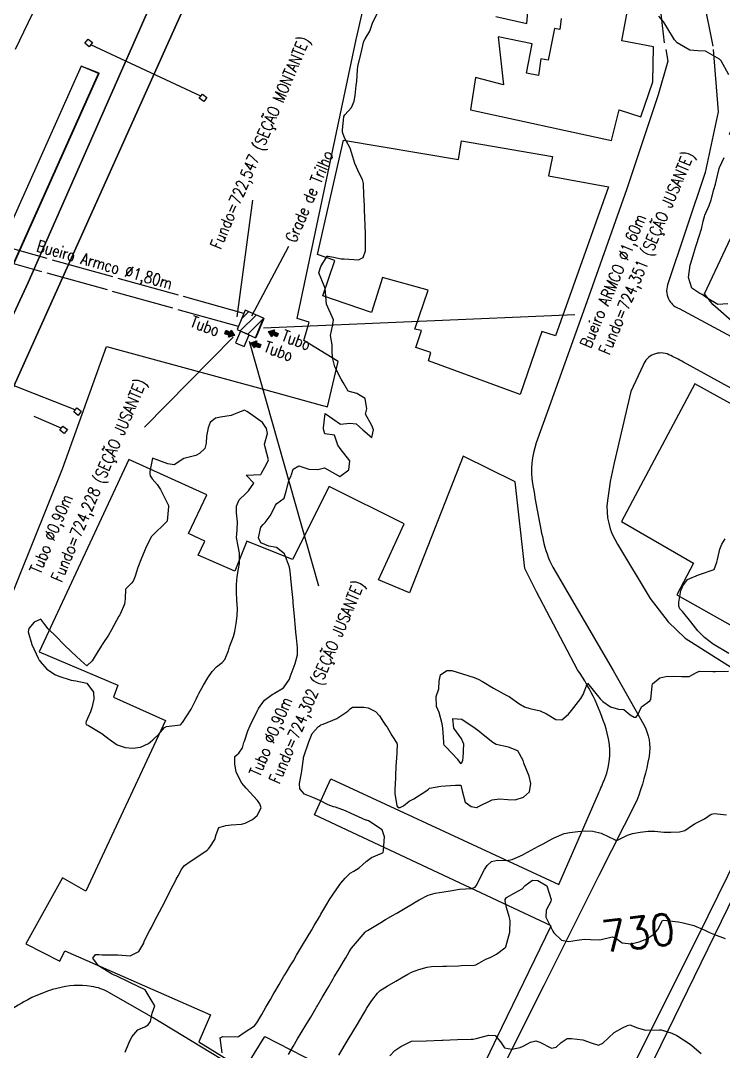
# Model space of a CAD drawing. Header units: metres. Extents: x 318500 to 325275, y 7408834 to 7428799.
# Drawn here: x 323346.1 to 323436, y 7418871.9 to 7419003.7 of the extents above; entities that cross this region are included whole.
import ezdxf
from ezdxf.enums import TextEntityAlignment as Align

# ---------------------------------------------------------------- set-up
doc = ezdxf.new("R2010")
doc.units = ezdxf.units.M
doc.header["$MEASUREMENT"] = 0
doc.linetypes.add('CONTINUO', pattern=[0])
doc.linetypes.add('TRACEJADO', pattern=[8.7, 8, -0.7])
doc.layers.get('0').update_dxf_attribs({"color": 45})
for name, color, linetype in [('BUEIRO', 151, 'Continuous'), ('CAIXA', 45, 'Continuous'), ('Cotas', 45, 'Continuous'), ('Curvas de Nivel 1m', 11, 'Continuous'), ('Curvas de Nivel 5m', 15, 'Continuous'), ('Divisas', 45, 'Continuous'), ('Edificações', 30, 'Continuous'), ('Linha Férrea', 20, 'Continuous'), ('PLATAFORMA', 45, 'Continuous'), ('Pórticos', 45, 'Continuous'), ('TEXTO', 45, 'Continuous'), ('Vias Primárias', 230, 'Continuous'), ('Vias Secundárias', 230, 'Continuous')]:
    doc.layers.add(name, color=color, linetype=linetype)
doc.styles.add('ROMANS', font='romans', dxfattribs={"height": 0.2})
doc.styles.add('Style-STANDARD', font='STANDARD.shx')

# ---------------------------------------------------------------- blocks, each defined once
blk = doc.blocks.new('E025F2A4187146CF12CE70')
at = {"color": 1, "linetype": 'CONTINUO', "flags": 128}
for points in [[(-0.14, 0.71), (-0.59, 0.5)], [(-0.57, 0.39), (-0.01, 0.66)], [(-0.27, 0.76), (-0.54, 0.63)], [(-0.41, 0.8), (-0.49, 0.76)], [(-0.44, 0.34), (0.3, 0.7)], [(-0.31, 0.3), (0.36, 0.61)], [(-0.17, 0.25), (0.42, 0.53)], [(-0.09, 0.07), (0.53, 0.36)], [(-0.05, 0.2), (0.47, 0.44)], [(0, 0), (0.58, 0.28)], [(0.25, 0.78), (0.14, 0.73)]]:
    blk.add_lwpolyline(points, dxfattribs=at)
blk = doc.blocks.new('CDF78DA643054D2712D0EC')
at = {"layer": 'TEXTO'}
blk.add_hatch(color=1, dxfattribs=at).paths.add_polyline_path([(0.15, 0.42), (0.72, 0.21), (0.81, 0.46), (1.26, -0.21), (0.49, -0.45), (0.57, -0.2), (0, 0)])
at = {"layer": 'TEXTO', "color": 2, "linetype": 'CONTINUO'}
blk.add_polyline3d([(0.15, 0.42, 0), (0.72, 0.21, 0), (0.81, 0.46, 0), (1.26, -0.21, 0), (0.49, -0.45, 0), (0.57, -0.2, 0), (0, 0, 0)], close=True, dxfattribs=at)
blk = doc.blocks.new('54B5F895D3F945B312CE70')
at = {"color": 1, "linetype": 'CONTINUO', "flags": 128}
for points in [[(0, 0), (-0.59, -0.27)], [(0.09, -0.07), (-0.53, -0.36)], [(0.05, -0.2), (-0.47, -0.44)], [(0.17, -0.25), (-0.42, -0.53)], [(0.31, -0.3), (-0.36, -0.61)], [(0.44, -0.35), (-0.31, -0.69)], [(-0.25, -0.78), (-0.15, -0.73)], [(0.57, -0.4), (0, -0.66)], [(0.14, -0.71), (0.58, -0.5)], [(0.27, -0.76), (0.54, -0.63)], [(0.4, -0.81), (0.49, -0.77)]]:
    blk.add_lwpolyline(points, dxfattribs=at)
blk = doc.blocks.new('1DF4F9EF4C43430812D0EC')
at = {"layer": 'TEXTO'}
blk.add_hatch(color=1, dxfattribs=at).paths.add_polyline_path([(-0.15, -0.42), (-0.72, -0.21), (-0.81, -0.45), (-1.26, 0.22), (-0.48, 0.45), (-0.57, 0.21), (0, 0)])
at = {"layer": 'TEXTO', "color": 2, "linetype": 'CONTINUO'}
blk.add_polyline3d([(-0.15, -0.42, 0), (-0.72, -0.21, 0), (-0.81, -0.45, 0), (-1.26, 0.22, 0), (-0.48, 0.45, 0), (-0.57, 0.21, 0), (0, 0, 0)], close=True, dxfattribs=at)
blk = doc.blocks.new('4AAD584C6C404BBD12CE70')
at = {"color": 1, "linetype": 'CONTINUO', "flags": 128}
for points in [[(0, 0), (-0.59, -0.27)], [(0.09, -0.07), (-0.53, -0.36)], [(0.05, -0.2), (-0.47, -0.44)], [(0.17, -0.25), (-0.42, -0.53)], [(0.31, -0.3), (-0.36, -0.61)], [(0.44, -0.35), (-0.31, -0.69)], [(-0.25, -0.78), (-0.15, -0.73)], [(0.57, -0.4), (0, -0.66)], [(0.14, -0.71), (0.58, -0.5)], [(0.27, -0.76), (0.54, -0.63)], [(0.4, -0.81), (0.49, -0.77)]]:
    blk.add_lwpolyline(points, dxfattribs=at)
blk = doc.blocks.new('E46457C690E44AD512D0EC')
at = {"layer": 'TEXTO'}
blk.add_hatch(color=1, dxfattribs=at).paths.add_polyline_path([(-0.15, -0.42), (-0.72, -0.21), (-0.81, -0.45), (-1.26, 0.22), (-0.48, 0.45), (-0.57, 0.21), (0, 0)])
at = {"layer": 'TEXTO', "color": 2, "linetype": 'CONTINUO'}
blk.add_polyline3d([(-0.15, -0.42, 0), (-0.72, -0.21, 0), (-0.81, -0.45, 0), (-1.26, 0.22, 0), (-0.48, 0.45, 0), (-0.57, 0.21, 0), (0, 0, 0)], close=True, dxfattribs=at)
blk = doc.blocks.new('3031B7071CB94F0D12CFB4')
at = {"color": 1, "linetype": 'CONTINUO', "flags": 128}
for points in [[(-0.75, 2.07), (0.06, 2.89)], [(-0.97, 0.44), (1.04, 2.46)], [(0, 0), (2, 2)]]:
    blk.add_lwpolyline(points, dxfattribs=at)

msp = doc.modelspace()

# ---------------------------------------------------------------- linework, layer by layer
at = {"layer": 'BUEIRO', "linetype": 'CONTINUO'}
msp.add_polyline3d([(323377.2, 7418965.63, 726.31), (323377.22, 7418965.59, 722.8), (323376.2, 7418963.15, 723.01), (323376.16, 7418963.15, 726.3)], dxfattribs=at)
msp.add_polyline3d([(323374.24, 7418963.98, 725.03), (323373.61, 7418962.51, 725.39), (323374.71, 7418962.04, 725.39), (323375.34, 7418963.51, 725.03)], close=True, dxfattribs=at)
at = {"layer": 'CAIXA', "linetype": 'TRACEJADO', "flags": 128}
for points in [[(323374.68, 7418966.25), (323320.87, 7418981.28)], [(323373.98, 7418964.57), (323320.38, 7418979.55)]]:
    msp.add_lwpolyline(points, dxfattribs=at)
at = {"layer": 'CAIXA', "linetype": 'CONTINUO'}
msp.add_polyline3d([(323377.2, 7418965.63, 726.31), (323374.85, 7418966.66, 726.31), (323373.82, 7418964.21, 726.3), (323376.16, 7418963.15, 726.3)], close=True, dxfattribs=at)
at = {"layer": 'Curvas de Nivel 1m', "flags": 128}
for points, elevation in [([(323359.52, 7418871.77), (323359.98, 7418872.94), (323360.34, 7418873.76), (323361.1, 7418874.65), (323362.01, 7418875.05), (323362.46, 7418875.28), (323362.76, 7418875.73), (323362.97, 7418876.79), (323363.31, 7418877.72), (323362.81, 7418878.48), (323362.07, 7418879.74), (323360.08, 7418880.69), (323358.35, 7418881.54), (323358.1, 7418881.65), (323357.74, 7418881.8), (323356.11, 7418882.82), (323355.37, 7418883.83), (323355.69, 7418884.26), (323356.13, 7418884.3), (323356.58, 7418884.25), (323358.13, 7418884.23), (323358.58, 7418884.22), (323360.13, 7418884.09), (323361.24, 7418884.65), (323361.88, 7418885.74), (323361.95, 7418885.94), (323362.16, 7418886.4), (323362.62, 7418887.29), (323362.85, 7418887.73), (323363.31, 7418888.61), (323363.88, 7418889.72), (323364.22, 7418890.38), (323364.9, 7418891.7), (323365.36, 7418892.58), (323365.92, 7418893.69), (323366.04, 7418893.91), (323366.27, 7418894.35), (323366.73, 7418895.23), (323367.09, 7418895.67), (323367.8, 7418896.16), (323368.3, 7418896.48), (323369.98, 7418897.63), (323370.15, 7418897.79), (323370.32, 7418898.02), (323370.95, 7418899), (323371.13, 7418899.62), (323371.47, 7418900.5), (323372.36, 7418900.79), (323373.07, 7418900.88), (323374.36, 7418900.96), (323374.86, 7418901.07), (323375.79, 7418901.56), (323376.38, 7418902.05), (323376.89, 7418903.04), (323376.71, 7418903.55), (323376.4, 7418903.97), (323374.98, 7418905.57), (323374.43, 7418906.2), (323373.7, 7418907.59), (323373.53, 7418908.66), (323373.5, 7418909.59), (323374.02, 7418910.04), (323374.49, 7418910.7), (323374.69, 7418911.38), (323374.75, 7418911.58), (323375.19, 7418912.9), (323375.49, 7418913.57), (323376.39, 7418915.39), (323376.46, 7418915.55), (323376.49, 7418915.61), (323376.55, 7418915.73), (323377.3, 7418916.81), (323378.29, 7418917.53), (323378.48, 7418917.63), (323378.58, 7418917.68), (323379.72, 7418918.39), (323380.5, 7418919.5), (323380.61, 7418919.77), (323381.25, 7418921.49), (323381.51, 7418922.62), (323381.52, 7418923.49), (323381.4, 7418924.77), (323381.33, 7418925.49), (323381.28, 7418926.07), (323381.14, 7418927.49), (323380.97, 7418929.26), (323380.96, 7418929.5), (323380.77, 7418931.5), (323380.6, 7418933.31), (323380.56, 7418933.5), (323380.5, 7418933.8), (323379.87, 7418935.51), (323378.83, 7418936.34), (323377.87, 7418936.5), (323376.84, 7418936.92), (323376.53, 7418937.55), (323376.86, 7418938.93), (323377.13, 7418939.28), (323377.39, 7418939.54), (323378.04, 7418940.38), (323378.63, 7418941.53), (323378.72, 7418941.72), (323378.91, 7418941.95), (323379.81, 7418942.63), (323380.1, 7418943.51), (323380.47, 7418945.03), (323380.72, 7418945.5), (323380.78, 7418945.67), (323380.96, 7418946.35), (323381.71, 7418946.75), (323382.96, 7418946.36), (323384.11, 7418946.31), (323384.97, 7418946.5), (323386.95, 7418945.42), (323388.09, 7418946.27), (323388.21, 7418947.4), (323387, 7418949), (323386.68, 7418949.43), (323386.27, 7418950.68), (323385.02, 7418950.85), (323384.84, 7418951.45), (323384.85, 7418951.63), (323385.06, 7418953.45), (323387.04, 7418952.09), (323388.21, 7418952.24), (323389.04, 7418952.14), (323389.87, 7418951.38), (323391.02, 7418950.37), (323391.23, 7418951.37), (323391.04, 7418951.93), (323390.23, 7418953.38), (323390.39, 7418954.06), (323390.17, 7418955.38), (323389.1, 7418956), (323388.02, 7418956.32), (323387.36, 7418957.42), (323387.12, 7418957.84), (323386.31, 7418959.43), (323386, 7418960.6), (323385.97, 7418961.44), (323385.97, 7418962.23), (323385.75, 7418963.44), (323386.01, 7418964.64), (323386.14, 7418965.44), (323385.25, 7418967.45), (323385.07, 7418969.45), (323384.96, 7418969.77), (323384.24, 7418971.46), (323384.52, 7418972.26), (323385.22, 7418973.45), (323385.33, 7418973.56), (323385.46, 7418973.58), (323386.15, 7418973.44), (323387.13, 7418973.23), (323387.33, 7418973.25), (323387.5, 7418973.24), (323389.33, 7418973.09), (323389.94, 7418973.39), (323390.21, 7418974.26), (323390.22, 7418975.39), (323390.21, 7418976.55), (323390.18, 7418977.39), (323390.14, 7418978.65), (323390.11, 7418979.39), (323390.08, 7418980.06), (323390.03, 7418981.39), (323389.98, 7418982.87), (323389.85, 7418983.39), (323389.47, 7418984.1), (323388.85, 7418985.41), (323388.62, 7418986.28), (323388.26, 7418987.41), (323387.53, 7418988.71), (323387.29, 7418989.42), (323387.28, 7418989.69), (323387.46, 7418991.42), (323387.57, 7418991.66), (323388.42, 7418992.58), (323388.76, 7418993.41), (323388.9, 7418994.11), (323389.05, 7418995.41), (323389.1, 7418995.94), (323389.19, 7418997.4), (323389.23, 7418997.82), (323389.64, 7418999.4), (323389.64, 7418999.43), (323389.67, 7418999.58), (323390.01, 7419001.08), (323390.18, 7419001.39), (323390.76, 7419002.34), (323391.13, 7419003.38), (323391.74, 7419004.68)], 727), ([(323436.66, 7418996.77), (323435.67, 7418998.56), (323435.58, 7418998.69), (323435.47, 7418998.78), (323433.68, 7418999.78), (323432.69, 7418999.82), (323431.69, 7418999.93), (323430.07, 7419000.86), (323429.71, 7419001.26), (323428.74, 7419002.87), (323428.36, 7419003.5), (323427.74, 7419004.28)], 728), ([(323436.55, 7418967.48), (323435.26, 7418967.41), (323433.88, 7418968.19), (323433.28, 7418968.67), (323432.95, 7418968.81), (323431.93, 7418969.47), (323431.5, 7418970.84), (323431.72, 7418972.44), (323431.84, 7418972.83), (323432.21, 7418973.97), (323432.46, 7418974.82), (323432.97, 7418976.41), (323433.1, 7418976.81), (323433.16, 7418977.04), (323433.4, 7418978.05), (323433.56, 7418978.65), (323433.62, 7418978.81), (323434.16, 7418980.07), (323434.42, 7418980.8), (323434.76, 7418982.1), (323434.96, 7418982.79), (323435.07, 7418983.18), (323435.45, 7418984.78), (323435.49, 7418984.9), (323436.07, 7418986.21)], 728), ([(323436.66, 7418922.75), (323434.68, 7418923.95), (323433.55, 7418924.8), (323432.7, 7418925.66), (323431.8, 7418926.82), (323430.73, 7418928.12), (323430.4, 7418928.5), (323430.27, 7418928.84), (323430.28, 7418929.3), (323430.55, 7418930.83), (323430.6, 7418931), (323430.78, 7418931.44), (323431.4, 7418932.22), (323432.8, 7418932.81), (323434.81, 7418933.49), (323435.15, 7418934.44), (323435.22, 7418934.78), (323435.51, 7418936.11), (323435.78, 7418936.77), (323436.19, 7418937.44)], 728), ([(323371.88, 7418871.69), (323371.65, 7418873.61), (323372, 7418873.8), (323373.82, 7418873.77), (323374, 7418873.81), (323374.73, 7418874.29), (323376.02, 7418875.17), (323376.33, 7418875.55), (323376.96, 7418876.62), (323377.49, 7418877.53), (323377.7, 7418877.88), (323378.06, 7418878.52), (323378.44, 7418879.15), (323378.65, 7418879.51), (323379.17, 7418880.43), (323379.79, 7418881.5), (323379.91, 7418881.7), (323380.11, 7418882.02), (323380.68, 7418882.94), (323381, 7418883.49), (323381.42, 7418884.2), (323382.16, 7418885.47), (323383.35, 7418887.45), (323383.66, 7418887.97), (323384.2, 7418888.88), (323384.41, 7418889.23), (323384.53, 7418889.44), (323385.16, 7418890.49), (323385.72, 7418891.43), (323385.92, 7418891.75), (323386.25, 7418892.27), (323387.06, 7418893.41), (323387.61, 7418894.06), (323388.28, 7418894.66), (323388.72, 7418894.95), (323389.41, 7418895.38), (323389.9, 7418895.77), (323390.3, 7418896.18), (323390.97, 7418896.7), (323392.32, 7418897.25), (323392.38, 7418897.27), (323392.5, 7418897.34), (323392.54, 7418897.56), (323392.67, 7418899.34), (323392.35, 7418900.21), (323390.6, 7418901.37), (323390.37, 7418901.44), (323390.27, 7418901.47), (323388.38, 7418902.29), (323387.65, 7418902.66), (323386.39, 7418903.1), (323386.13, 7418903.17), (323385.47, 7418903.43), (323384.4, 7418903.96), (323383.51, 7418904.35), (323382.41, 7418904.78), (323381.82, 7418905.48), (323381.78, 7418906.13), (323382.03, 7418907.48), (323382.29, 7418909.29), (323382.31, 7418909.47), (323382.35, 7418909.6), (323382.48, 7418909.98), (323382.85, 7418911.11), (323382.96, 7418911.47), (323383.42, 7418912.55), (323384.2, 7418913.45), (323384.41, 7418913.57), (323384.53, 7418913.63), (323384.83, 7418913.75), (323386.54, 7418914.47), (323387.97, 7418915.4), (323388.26, 7418915.69), (323388.56, 7418915.89), (323390.02, 7418915.92), (323390.56, 7418915.83), (323391.49, 7418915.36), (323392.02, 7418914.82), (323392.54, 7418913.97), (323392.8, 7418913.6), (323392.98, 7418913.33), (323393.57, 7418912.27), (323394.21, 7418911.31), (323394.28, 7418911.1), (323394.18, 7418909.31), (323394.16, 7418909), (323394.05, 7418907.32), (323394.04, 7418906.92), (323393.98, 7418905.32), (323393.98, 7418904.88), (323394.22, 7418903.31), (323394.4, 7418903.08), (323394.64, 7418903.07), (323395.06, 7418903.3), (323395.82, 7418903.89), (323396.41, 7418904.17), (323398.08, 7418905.27), (323398.26, 7418905.42), (323398.42, 7418905.53), (323399.86, 7418905.81), (323400.43, 7418905.83), (323401.73, 7418905.92), (323402.43, 7418905.95), (323402.59, 7418905.21), (323402.96, 7418903.75), (323403.75, 7418903.19), (323404.4, 7418903.08), (323404.48, 7418903.09), (323404.6, 7418903.18), (323406.41, 7418904.07), (323407.37, 7418904.18), (323408.41, 7418904.09), (323409.36, 7418904.07), (323410.41, 7418904.38), (323411.17, 7418905.09), (323411.37, 7418906.16), (323411.13, 7418907.09), (323410.47, 7418908.76), (323410.36, 7418909.1), (323409.7, 7418910.32), (323408.5, 7418910.78), (323406.94, 7418911.15), (323406.5, 7418911.37), (323405.49, 7418912.19), (323404.53, 7418912.97), (323404.25, 7418913.18), (323402.55, 7418914.34), (323401.36, 7418914.41), (323401.46, 7418913.22), (323402.51, 7418911.83), (323402.76, 7418911.21), (323402.65, 7418909.38), (323402.63, 7418909.21), (323402.62, 7418909.07), (323402.47, 7418908.67), (323402.04, 7418909.21), (323400.5, 7418910.82), (323400.3, 7418911.04), (323400.25, 7418911.23), (323400.25, 7418911.49), (323400.1, 7418913.24), (323400.01, 7418913.76), (323399.66, 7418915.24), (323399.29, 7418915.98), (323399.26, 7418917.25), (323399.58, 7418918.26), (323399.64, 7418919.24), (323399.83, 7418920.03), (323400.63, 7418920.61), (323401.26, 7418920.59), (323402.62, 7418920.16), (323404.13, 7418919.68), (323404.61, 7418919.48), (323405.16, 7418919.17), (323406.6, 7418918.32), (323408.31, 7418917.41), (323408.58, 7418917.26), (323408.78, 7418917.13), (323409.84, 7418916.38), (323410.57, 7418915.97), (323411.21, 7418915.74), (323412.56, 7418915.42), (323413.35, 7418915.06), (323414.55, 7418914.33), (323415.32, 7418914.27), (323416.18, 7418915.03), (323416.56, 7418915.5), (323417.76, 7418917), (323418.06, 7418917.53), (323418.61, 7418918.99), (323420.21, 7418916.97), (323420.58, 7418916.62), (323421.56, 7418915.94), (323422.57, 7418915.66), (323423.23, 7418915.6), (323424.06, 7418914.92), (323424.56, 7418914.64), (323424.84, 7418914.62), (323425.04, 7418914.91), (323425.5, 7418915.97), (323426.58, 7418916.71), (323426.69, 7418916.89), (323426.85, 7418918.64), (323426.93, 7418918.89), (323427.84, 7418919.65), (323428.62, 7418919.81), (323429.59, 7418919.88), (323430.63, 7418919.84), (323431.6, 7418919.84), (323432.63, 7418920.37), (323432.94, 7418920.5), (323434.64, 7418920.47), (323434.95, 7418920.46), (323436.64, 7418920.51)], 728), ([(323380.37, 7418871.49), (323380.97, 7418872.5), (323381.55, 7418873.48), (323382.01, 7418874.25), (323382.73, 7418875.46), (323383.22, 7418876.27), (323383.92, 7418877.44), (323383.97, 7418877.53), (323384.05, 7418877.67), (323384.7, 7418878.8), (323385.08, 7418879.43), (323385.46, 7418880.06), (323386.1, 7418881.18), (323386.23, 7418881.42), (323386.93, 7418882.59), (323387.42, 7418883.4), (323387.69, 7418883.85), (323388.15, 7418884.61), (323388.45, 7418885.09), (323388.67, 7418885.38), (323390.18, 7418887.15), (323390.29, 7418887.25), (323390.47, 7418887.36), (323391.54, 7418887.99), (323392.2, 7418888.38), (323392.8, 7418888.74), (323393.78, 7418889.32), (323394.05, 7418889.48), (323394.21, 7418889.57), (323395.3, 7418890.22), (323396.23, 7418890.77), (323396.56, 7418890.96), (323397.09, 7418891.28), (323398.25, 7418891.87), (323399.13, 7418892.13), (323400.25, 7418892.3), (323401.03, 7418892.44), (323402.25, 7418892.62), (323403.79, 7418892.72), (323404.26, 7418892.88), (323404.47, 7418893.18), (323405.04, 7418894.41), (323405.44, 7418895.16), (323405.77, 7418895.68), (323406.31, 7418896.17), (323407.11, 7418896.34), (323408.31, 7418896.3), (323408.99, 7418896.44), (323410.32, 7418897.04), (323410.36, 7418897.05), (323410.45, 7418897.1), (323412.33, 7418898.12), (323412.95, 7418898.45), (323414.08, 7418899.05), (323414.25, 7418899.14), (323414.34, 7418899.19), (323415.64, 7418899.75), (323416.35, 7418899.87), (323417.37, 7418899.99), (323418.36, 7418900.09), (323419.3, 7418900.04), (323420.35, 7418899.78), (323422.12, 7418898.94), (323422.27, 7418898.87), (323422.34, 7418898.87), (323422.52, 7418898.94), (323423.72, 7418899.55), (323424.35, 7418899.74), (323425.33, 7418899.93), (323426.36, 7418900.07), (323427.2, 7418900.03), (323428.36, 7418899.94), (323429.27, 7418899.94), (323430.36, 7418899.97), (323431.03, 7418900.15), (323432.03, 7418900.81), (323432.23, 7418900.95), (323432.37, 7418901.02), (323433.56, 7418901.62), (323434.39, 7418902.21), (323434.84, 7418902.33), (323436.39, 7418902.15)], 729), ([(323393.35, 7418871.32), (323393.98, 7418872.02), (323394.76, 7418872.53), (323396, 7418873.16), (323396.09, 7418873.19), (323398, 7418873.26), (323400, 7418873.33), (323400.1, 7418873.33), (323402, 7418873.39), (323403.73, 7418873.46), (323404, 7418873.47), (323404.37, 7418873.54), (323406.01, 7418873.98), (323406.78, 7418873.91), (323407.46, 7418873.13), (323407.99, 7418872.34), (323408.92, 7418872.18), (323409.99, 7418872.4), (323410.47, 7418872.62), (323411.3, 7418873.08), (323412, 7418873.24), (323412.52, 7418873.06), (323413.99, 7418872.31), (323414.61, 7418872.43), (323415.22, 7418873.03), (323416.01, 7418873.55), (323416.54, 7418873.55), (323418, 7418873.35), (323419.09, 7418872.98), (323420, 7418872.7), (323420.57, 7418872.96), (323422.01, 7418874.29), (323423.07, 7418874.92), (323423.72, 7418875.22), (323424.03, 7418875.28), (323425, 7418874.9), (323426.02, 7418874.61), (323427.81, 7418874.66), (323428.02, 7418874.64), (323429.37, 7418874.2), (323430.01, 7418873.91), (323431.74, 7418872.81), (323432, 7418872.62), (323433.14, 7418871.63)], 731)]:
    msp.add_lwpolyline(points, dxfattribs=dict(at, elevation=elevation))
at = {"layer": 'Curvas de Nivel 1m', "elevation": 726, "flags": 128}
msp.add_lwpolyline([(323375.28, 7418953.58), (323375.06, 7418953.72), (323374.77, 7418953.87), (323373.99, 7418953.6), (323373.34, 7418953.32), (323373.05, 7418953.2), (323371.7, 7418952.97), (323371.05, 7418952.86), (323370.38, 7418952.3), (323370.12, 7418951.64), (323369.91, 7418950.54), (323369.86, 7418949.65), (323369.67, 7418948.98), (323368.99, 7418948.35), (323368.54, 7418948.11), (323366.98, 7418947.69), (323365.76, 7418946.91), (323364.97, 7418947.03), (323362.98, 7418947.74), (323362.67, 7418946.03), (323362.65, 7418945.74), (323362.69, 7418945.49), (323362.94, 7418945.11), (323363.6, 7418944.39), (323364.01, 7418943.72), (323364.9, 7418941.96), (323365.02, 7418941.71), (323365.06, 7418941.55), (323364.87, 7418939.71), (323362.85, 7418937.74), (323362.19, 7418936.39), (323361.93, 7418935.75), (323361.61, 7418934.95), (323361.11, 7418933.77), (323360.78, 7418932.66), (323360.54, 7418932.01), (323360.3, 7418931.77), (323359.56, 7418930.98), (323359.51, 7418929.78), (323359.43, 7418929.08), (323358.85, 7418927.79), (323358.8, 7418927.7), (323358.71, 7418927.54), (323357.76, 7418925.8), (323357.36, 7418925.13), (323356.66, 7418924.03), (323356.58, 7418923.9), (323356.53, 7418923.82), (323355.79, 7418922.68), (323355.28, 7418921.84), (323354.62, 7418921.18), (323353.83, 7418921.86), (323352.65, 7418922.97), (323351.72, 7418923.88), (323350.68, 7418924.96), (323349.65, 7418925.92), (323349.25, 7418926.48), (323348.7, 7418927.15), (323347.87, 7418926.77), (323347.17, 7418925.95), (323347.1, 7418925.53), (323347.56, 7418923.94), (323348.39, 7418922.18), (323348.51, 7418921.93), (323348.56, 7418921.86), (323348.63, 7418921.76), (323349.48, 7418920.77), (323350.61, 7418920.04), (323350.71, 7418920), (323351.03, 7418919.89), (323352.6, 7418919.34), (323353.18, 7418919.28), (323354.6, 7418918.99), (323355.46, 7418917.84), (323355.48, 7418916.92), (323355.25, 7418915.83), (323355.08, 7418915.29), (323354.53, 7418914.08), (323354.47, 7418913.84), (323354.53, 7418913.71), (323354.8, 7418913.56), (323356.51, 7418912.52), (323357.46, 7418911.81), (323358.49, 7418911.1), (323359.5, 7418910.76), (323360.48, 7418910.68), (323361.45, 7418910.79), (323362.49, 7418911.26), (323362.75, 7418911.48), (323363.02, 7418911.73), (323363.79, 7418912.45), (323364.52, 7418913.3), (323364.78, 7418913.45), (323366.53, 7418913.64), (323366.57, 7418913.65), (323366.62, 7418913.69), (323366.81, 7418913.96), (323367.92, 7418915.67), (323368.15, 7418916.07), (323368.57, 7418916.93), (323368.81, 7418917.42), (323368.93, 7418917.65), (323369.51, 7418918.73), (323370.05, 7418919.64), (323370.62, 7418920.45), (323371.19, 7418921.06), (323371.89, 7418921.62), (323372.23, 7418922.02), (323372.65, 7418923.03), (323372.79, 7418923.47), (323372.85, 7418923.61), (323373.34, 7418924.94), (323373.52, 7418925.6), (323373.69, 7418926.59), (323373.82, 7418927.59), (323373.84, 7418928.48), (323373.77, 7418929.59), (323373.74, 7418930.61), (323373.72, 7418931.6), (323373.81, 7418932.62), (323374.01, 7418933.59), (323374.1, 7418934.29), (323374.11, 7418935.59), (323373.94, 7418936.49), (323373.74, 7418937.6), (323373.81, 7418938.55), (323373.88, 7418939.59), (323373.75, 7418940.74), (323373.75, 7418941.6), (323374.07, 7418942.44), (323374.92, 7418943.23), (323375.11, 7418943.39), (323375.28, 7418943.57), (323375.95, 7418944.57), (323374.95, 7418945.58), (323376.84, 7418945.66), (323376.95, 7418945.82), (323377.55, 7418946.97), (323377.84, 7418947.54), (323377.41, 7418949.14), (323377.31, 7418949.55), (323377.68, 7418950.89), (323377.57, 7418951.54), (323377.04, 7418952.29)], close=True, dxfattribs=at)
at = {"layer": 'Curvas de Nivel 5m', "elevation": 730, "flags": 128}
msp.add_lwpolyline([(323386.81, 7418871.41), (323388, 7418873.39), (323389.18, 7418875.37), (323389.5, 7418875.9), (323390.04, 7418876.8), (323390.25, 7418877.15), (323390.37, 7418877.36), (323391.04, 7418878.38), (323391.77, 7418879.34), (323391.91, 7418879.51), (323392.08, 7418879.66), (323392.98, 7418880.22), (323394.1, 7418880.88), (323394.82, 7418881.3), (323395.62, 7418881.77), (323396.11, 7418882.01), (323397.04, 7418882.35), (323398.12, 7418882.66), (323398.64, 7418882.73), (323400.12, 7418882.78), (323400.56, 7418882.79), (323402.12, 7418882.85), (323402.47, 7418882.86), (323404.13, 7418882.92), (323404.33, 7418882.97), (323404.7, 7418883.17), (323405.62, 7418883.67), (323406.14, 7418883.91), (323406.95, 7418884.34), (323408.03, 7418885.13), (323408.1, 7418885.19), (323408.16, 7418885.28), (323408.69, 7418887.12), (323408.7, 7418888.62), (323408.6, 7418889.12), (323408.23, 7418890.29), (323408.06, 7418891.13), (323408.08, 7418891.3), (323408.24, 7418891.58), (323409.32, 7418892.18), (323410.26, 7418892.67), (323410.62, 7418893.09), (323411.58, 7418893.77), (323412.27, 7418893.76), (323413.41, 7418893.06), (323413.96, 7418891.33), (323413.9, 7418891.05), (323413.34, 7418889.95), (323413.28, 7418889.06), (323414.18, 7418887.25), (323414.32, 7418887.05), (323415.26, 7418886.12), (323416.17, 7418885.95), (323417.29, 7418886.12), (323418.17, 7418886.23), (323418.97, 7418886.18), (323420.17, 7418886.16), (323421.75, 7418886.52), (323422.17, 7418886.39), (323423.03, 7418885.78), (323424.17, 7418885.64), (323425.19, 7418885.88), (323426.17, 7418886.3), (323427.09, 7418886.88), (323427.59, 7418887.47), (323428.21, 7418888.62), (323428.37, 7418888.69), (323430.2, 7418888.46), (323430.67, 7418888.36), (323432.2, 7418887.97), (323433.59, 7418887.39), (323434.18, 7418887.1), (323435.03, 7418886.77), (323435.87, 7418886.45), (323436.18, 7418886.31)], dxfattribs=at)
at = {"layer": 'Divisas'}
for points in [[(323389.03, 7419001.28), (323396.35, 7419033.22), (323398.48, 7419033.35), (323399.67, 7419046.27), (323405.74, 7419062.83), (323406.4, 7419064.46), (323407.92, 7419063.85)], [(323330.81, 7418891.84), (323338.29, 7418913.59), (323351.48, 7418946.38), (323357.12, 7418962.04), (323377.47, 7418956.48), (323384.26, 7418954.62), (323385.36, 7418954.32), (323386.74, 7418960.1), (323382.32, 7418962.81), (323383.03, 7418965.13), (323381.49, 7418965.6), (323389.03, 7419001.28)]]:
    msp.add_lwpolyline(points, dxfattribs=at)
at = {"layer": 'Edificações'}
for points in [[(323452.29, 7418957), (323437.72, 7418964.68), (323434.64, 7418967.4), (323433.58, 7418968.76), (323441.98, 7418986.72), (323436.77, 7418989.2), (323440.15, 7418997.32), (323438.78, 7418997.91), (323438.13, 7419007.69), (323436.89, 7419007.99), (323436.3, 7419011.54), (323438.78, 7419016.28), (323458.6, 7419006.59), (323457.74, 7419004.5), (323467.78, 7418999.67), (323464.62, 7418993.11), (323455.33, 7418997.7), (323449.05, 7418983.04), (323461.04, 7418976.77)], [(323414.53, 7418963.38), (323412.77, 7418963.93), (323409.98, 7418955.88), (323398.26, 7418960.21), (323398.59, 7418961.28), (323396.65, 7418961.9), (323397.38, 7418964.06), (323396.54, 7418964.25), (323398.22, 7418969.23), (323392.39, 7418970.85), (323390.99, 7418966.38), (323384.79, 7418968.51), (323386.29, 7418973.01), (323384.09, 7418973.81), (323387.39, 7418988.4), (323402.13, 7418985.93), (323402.5, 7418988.33), (323414.12, 7418986.34), (323413.61, 7418983.87), (323421.29, 7418982.46)], [(323432.31, 7418957.24), (323422.97, 7418939.67), (323432.17, 7418934.31), (323430.03, 7418930.28), (323453.48, 7418917.04), (323454.95, 7418919.67), (323463.82, 7418914.97), (323464.98, 7418917.1), (323481.21, 7418908.47), (323483.09, 7418911.94), (323489.11, 7418908.64), (323490.26, 7418910.75), (323490.95, 7418910.36), (323497.37, 7418921.99), (323484.32, 7418929.05), (323474.76, 7418934.15), (323465.58, 7418939.19), (323459.55, 7418942.19)], [(323470.77, 7418896.73), (323445.98, 7418909.57), (323421.13, 7418858.62), (323421.76, 7418854.36), (323449.57, 7418836.95), (323472.8, 7418858.68), (323460.08, 7418864.63), (323463.02, 7418870.89), (323458.99, 7418873.04)]]:
    msp.add_lwpolyline(points, close=True, dxfattribs=at)
for points in [[(323415.22, 7419003.99), (323415.07, 7419002.56), (323414.39, 7419002.71), (323413.59, 7418998.66), (323412.65, 7418998.81), (323412.34, 7418996.66), (323410.79, 7418996.96), (323411.55, 7419000.74), (323407.2, 7419001.64), (323407.88, 7418995.48), (323404.29, 7418996.42), (323403.65, 7418992.31), (323421.68, 7418988.38), (323422.67, 7418992.31), (323425.43, 7418991.4), (323426.94, 7418995.86), (323427.04, 7419000.35), (323423.01, 7419001.11), (323423.96, 7419006.39)], [(323406.9, 7419004.22), (323410.83, 7419003.35), (323410.98, 7419004.83)]]:
    msp.add_lwpolyline(points, dxfattribs=at)
msp.add_lwpolyline([(323401.23, 7418861.53), (323407.67, 7418874.95), (323413.94, 7418887.94), (323383.7, 7418902.12), (323385.8, 7418906.76), (323414.92, 7418893.21), (323417.4, 7418898.91), (323420.01, 7418904.86, 0.00795), (323420.82, 7418906.78, 0.165715), (323421.13, 7418912.6, 0.081617), (323417.34, 7418920.68), (323412.07, 7418930.65), (323410.58, 7418933.64), (323409.34, 7418944.72), (323402.71, 7418948), (323395.85, 7418930.52), (323391.89, 7418932.2), (323395.18, 7418939.37), (323385.59, 7418944.13), (323380.88, 7418934.79), (323375.07, 7418937.14), (323373.51, 7418933.31), (323368.83, 7418935.34), (323369.69, 7418937.15), (323367.59, 7418938.11), (323369.92, 7418943.06), (323359.95, 7418947.59), (323348.51, 7418922.99), (323358.55, 7418918.71), (323358, 7418917.17), (323364.65, 7418914.22), (323354.49, 7418892.37), (323351.47, 7418894.07), (323346.81, 7418885.65), (323351.16, 7418883.42), (323351.77, 7418884.75), (323370.41, 7418876.57), (323368.91, 7418873.12), (323374.71, 7418869.52), (323377.36, 7418873.8), (323384, 7418870.4)], format="xyb", dxfattribs=at)
at = {"layer": 'Linha Férrea'}
for points in [[(323843.71, 7420529.86, -0.339852), (323771.4, 7420065.59), (323704.49, 7420002.47, 0.137972), (323573.12, 7419776.14), (323569.02, 7419760.26, 0.009911), (323565.27, 7419744.04), (323557.57, 7419705.29), (323544.41, 7419647.35), (323509.55, 7419502.3), (323475.42, 7419363.32), (323454.17, 7419264.77, -0.048865), (323374.49, 7419022.07), (323336.22, 7418936.84), (323318.17, 7418898.23), (323303.7, 7418864.83, 0.016709)], [(323303.7, 7418864.83), (323318.17, 7418898.23), (323336.22, 7418936.84), (323374.49, 7419022.07, 0.048865), (323454.17, 7419264.77), (323475.42, 7419363.32), (323509.55, 7419502.3), (323544.41, 7419647.35), (323557.57, 7419705.29), (323565.27, 7419744.04, -0.009911), (323569.02, 7419760.26), (323573.12, 7419776.14, -0.137972), (323704.49, 7420002.47), (323771.4, 7420065.59, 0.339852), (323843.71, 7420529.86, 0.104587)], [(323840.15, 7420527.89, -0.339824), (323768.6, 7420068.54), (323704.14, 7420007.76, 0.140169), (323569.28, 7419777.13), (323565.15, 7419761.39, -0.000234), (323561.23, 7419744.64), (323553.45, 7419705.87), (323540.36, 7419648.04), (323505.53, 7419503.28), (323471.39, 7419364.25), (323450.12, 7419265.65, -0.047372), (323375.49, 7419034.63), (323347.08, 7418970.2), (323316.21, 7418903.38), (323295.96, 7418857.36)], [(323295.96, 7418857.36), (323316.21, 7418903.38), (323347.08, 7418970.2), (323375.49, 7419034.63, 0.047372), (323450.12, 7419265.65), (323471.39, 7419364.25), (323505.53, 7419503.28), (323540.36, 7419648.04), (323553.45, 7419705.87), (323561.23, 7419744.64, 0.000234), (323565.15, 7419761.39), (323569.28, 7419777.13, -0.140169), (323704.14, 7420007.76), (323768.6, 7420068.54, 0.339824), (323840.15, 7420527.89, 0.098634)]]:
    msp.add_lwpolyline(points, format="xyb", dxfattribs=at)
at = {"layer": 'PLATAFORMA', "linetype": 'CONTINUO'}
for points in [[(323259.9, 7418788.67, 726.66), (323255.55, 7418779.04, 726.6), (323258.08, 7418777.84, 726.66), (323356.08, 7418996.92, 728.1), (323353.86, 7418997.88, 728.01), (323318.47, 7418918.55, 727.32), (323315.86, 7418919.72, 727.32), (323276.14, 7418830.44, 726.96)], [(323258.11, 7418777.74, 725.63), (323356.16, 7418996.96, 726.65), (323356.08, 7418996.92, 728.1)], [(323356.16, 7418996.96, 726.65), (323353.86, 7418997.88, 728.01)]]:
    msp.add_polyline3d(points, dxfattribs=at)
at = {"layer": 'Pórticos'}
for points in [[(323354.75, 7419001.32), (323355.31, 7419000.88), (323354.91, 7419000.36), (323354.34, 7419000.8)], [(323369.38, 7418994.31), (323369.95, 7418993.87), (323369.54, 7418993.35), (323368.98, 7418993.79)], [(323353.32, 7418954.18), (323353.89, 7418953.74), (323353.48, 7418953.22), (323352.92, 7418953.66)], [(323351.54, 7418951.85), (323352.11, 7418951.41), (323351.7, 7418950.89), (323351.14, 7418951.33)]]:
    msp.add_lwpolyline(points, close=True, dxfattribs=at)
for points in [[(323369.18, 7418994.05), (323355.11, 7419000.62)], [(323353.12, 7418953.92), (323340.06, 7418959.05)], [(323351.34, 7418951.59), (323347.88, 7418953.08)]]:
    msp.add_lwpolyline(points, dxfattribs=at)
at = {"layer": 'TEXTO', "linetype": 'CONTINUO'}
for points in [[(323373.8, 7418965.82, 0), (323375.8, 7418980.72, 0)], [(323375.68, 7418965.95, 0), (323380.44, 7418974.85, 0)], [(323377.17, 7418964.4, 0), (323416.98, 7418966.14, 0)], [(323373.29, 7418963.2, 0), (323361.97, 7418951.7, 0)], [(323375.37, 7418962.72, 0), (323384.2, 7418931.41, 0)]]:
    msp.add_polyline3d(points, dxfattribs=at)
at = {"layer": 'Vias Primárias'}
for points in [[(323715.64, 7420145.55, 0), (323709.04, 7420132.94)], [(323831.09, 7420001.79, 0), (323833.84, 7420008.44, 0.220888)], [(323439.11, 7419133.26), (323434.79, 7419125.15), (323430.15, 7419115.3), (323426.84, 7419107.35), (323423.78, 7419099.32), (323417.63, 7419082.74, 0.097025), (323414.04, 7419066.42, 0.072144), (323416.03, 7419050.49), (323420.2, 7419033.78), (323424.77, 7419018.68), (323427.75, 7419006.43), (323428.41, 7419000.87)], [(323565.7, 7418957.22), (323521.21, 7418978.97), (323484.92, 7418996.58), (323458.9, 7419009.13), (323452.06, 7419012.67), (323434.76, 7419020.79, 0.685977), (323430.74, 7419017.39), (323433.39, 7419006.63), (323434.61, 7419000.42)], [(323428.6, 7419000), (323428.86, 7418998.51), (323427.65, 7418994.19), (323423.63, 7418982.17), (323418.5, 7418967.73), (323413.47, 7418953.72), (323412.06, 7418949.7, 0.124889), (323411.59, 7418944.5, 0.013424), (323412.93, 7418937.28, 0.063461), (323414.15, 7418933.82), (323421.87, 7418920.61), (323425.76, 7418913.75, -0.174473), (323426.47, 7418909.6, -0.046714), (323424.91, 7418903.98), (323420.05, 7418894.4), (323413.03, 7418880.3), (323404.9, 7418864.06)], [(323434.66, 7419000), (323435.29, 7418992.03), (323433.63, 7418984.27), (323428.84, 7418969.91, 0.223818), (323429.09, 7418967.87, 0.17043), (323430.31, 7418966.89), (323456.17, 7418952.94), (323495.28, 7418931.65), (323536.14, 7418909.2), (323543.83, 7418905.09)], [(323541.2, 7418899.38), (323507.79, 7418917.88), (323465.06, 7418941.29), (323430.89, 7418960.03, 0.019318), (323429, 7418960.98, 0.430147), (323425.7, 7418959.63), (323424.15, 7418956.27), (323422, 7418947.14, 0.028215), (323421.15, 7418942.33, 0.175041), (323422.45, 7418936.74), (323426.61, 7418929.82), (323428.9, 7418926.83), (323431.1, 7418924.73), (323439.9, 7418919.15), (323445.7, 7418916.24, 0.183652), (323449.08, 7418915.89, -0.03637), (323452.78, 7418916.6, -0.05835)], [(323453.74, 7418908.05), (323448.53, 7418910.63, 0.177819), (323445.86, 7418910.92, 0.175223), (323444.09, 7418909.74), (323432.72, 7418886.58), (323423.46, 7418868.11), (323419.48, 7418860.8, 0.263163), (323419.57, 7418854.97, 0.068059), (323420.67, 7418853.59), (323438.69, 7418841.54), (323487.12, 7418808.33), (323497.07, 7418801.84)], [(323395.38, 7418856.56), (323363.06, 7418876.18), (323357.49, 7418879.39, 0.094175), (323355.17, 7418880.2, 0.10187), (323350.78, 7418879.95, 0.06425), (323346.56, 7418878.23, 0.021258), (323343.75, 7418876.48, 0.169969), (323342.87, 7418875.28), (323333.63, 7418856.24)]]:
    msp.add_lwpolyline(points, format="xyb", dxfattribs=at)
at = {"layer": 'Vias Secundárias'}
msp.add_lwpolyline([(323334.58, 7419000), (323346.16, 7419022.68), (323356.25, 7419044.14), (323372.86, 7419085.16), (323389.55, 7419125.16), (323402.87, 7419158.74), (323406.42, 7419156.39), (323396.48, 7419125.62), (323393.44, 7419123.43), (323380.34, 7419088.3), (323355.67, 7419021.33), (323345.46, 7419000)], dxfattribs=at)

# ---------------------------------------------------------------- block references
at = {"layer": 'CAIXA'}
msp.add_blockref('3031B7071CB94F0D12CFB4', (323375.19, 7418963.59), dxfattribs=at)
at = {"layer": 'TEXTO'}
for name, p in [('CDF78DA643054D2712D0EC', (323372.23, 7418963.66)), ('E025F2A4187146CF12CE70', (323372.85, 7418963.25)), ('E46457C690E44AD512D0EC', (323379.08, 7418963.71)), ('4AAD584C6C404BBD12CE70', (323378.46, 7418964.12)), ('1DF4F9EF4C43430812D0EC', (323376.83, 7418962.29)), ('54B5F895D3F945B312CE70', (323376.21, 7418962.7))]:
    msp.add_blockref(name, p, dxfattribs=at)

# ---------------------------------------------------------------- texts
at = {"layer": 'Cotas', "style": 'Style-STANDARD'}
msp.add_text('730', height=4, rotation=6.9006, dxfattribs=at).set_placement((323425.08, 7418887.07, 730), align=Align.MIDDLE_CENTER)
at = {"layer": 'TEXTO', "style": 'ROMANS', "width": 0.8}
for s, rotation, p in [('Fundo=722,547 (SEÇÃO MONTANTE)', 67, (323371.71, 7418974.35)), ('Grade de Trilho', 67, (323381.3, 7418975.2)), ('Fundo=724,351 (SEÇÃO JUSANTE)', 67, (323421.37, 7418960.87)), ('Bueiro ARMCO Ø1,60m', 67, (323418.98, 7418961.72)), ('Bueiro Armco Ø1,80m', 344, (323348.06, 7418974.24)), ('Tubo', 340, (323367.69, 7418964.59)), ('Tubo', 340, (323379.34, 7418962.79)), ('Tubo', 340, (323377.09, 7418961.38)), ('Fundo=724,228 (SEÇÃO JUSANTE)', 67, (323351.36, 7418931.79)), ('Tubo Ø0,90m', 67, (323348.63, 7418932.84)), ('Fundo=724,302 (SEÇÃO JUSANTE)', 67, (323379.21, 7418906)), ('Tubo Ø0,90m', 67, (323376.7, 7418906.91))]:
    msp.add_text(s, height=1.5, rotation=rotation, dxfattribs=at).set_placement(p)

doc.saveas('drawing.dxf')
